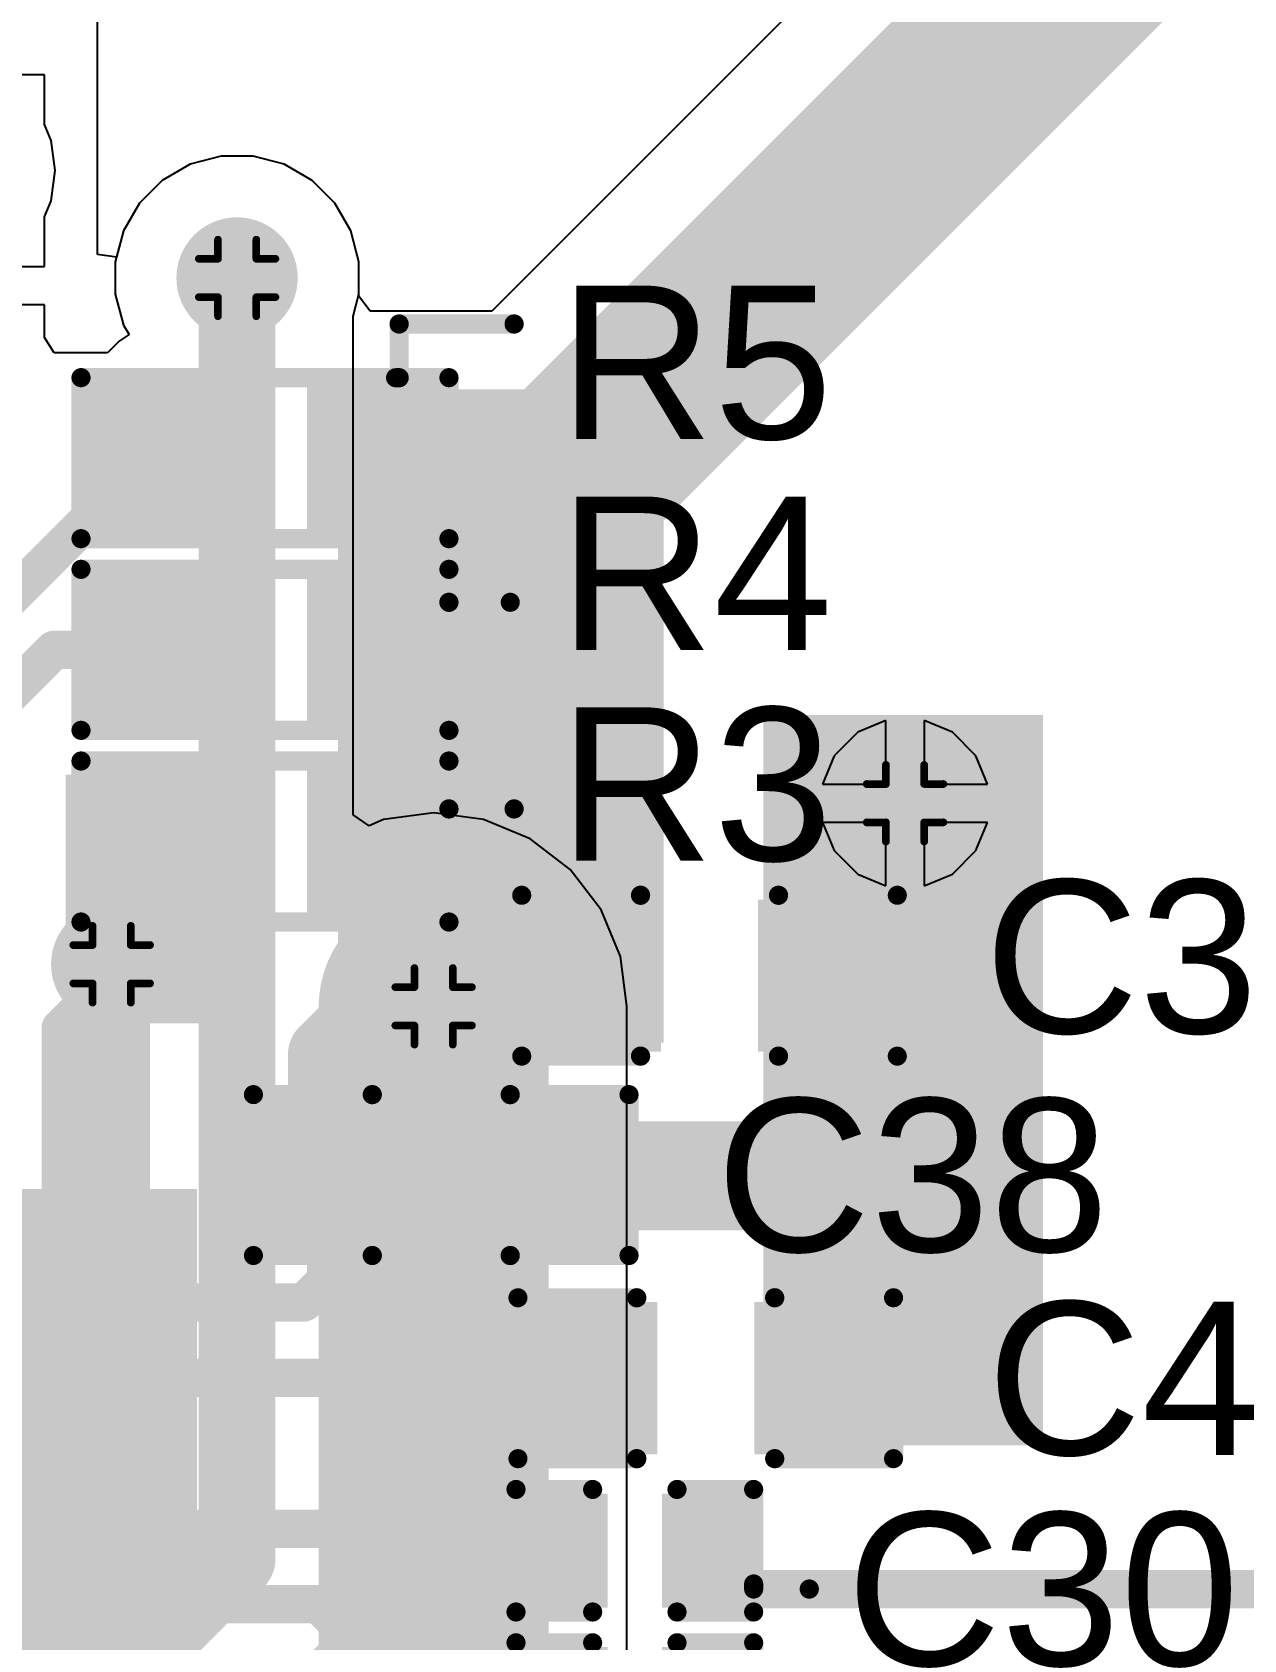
# Model space of a CAD drawing. Header units: inches. Extents: x -60 to 307, y -25 to 134.
# Drawn here: x 26.27 to 34.3, y 14.01 to 24.67 of the extents above; entities that cross this region are included whole.
import ezdxf

# ---------------------------------------------------------------- set-up
doc = ezdxf.new("R2010")
doc.units = ezdxf.units.IN
for name, color, linetype in [('BOARD OUTLINE', 216, 'Continuous'), ('Bottom Layer', 5, 'Continuous'), ('Bottom Solder', 6, 'Continuous'), ('Drill Drawing', 1, 'Continuous'), ('Top Layer', 1, 'Continuous'), ('Top Overlay', 2, 'Continuous'), ('Top Paste', 8, 'Continuous'), ('Top Solder', 216, 'Continuous'), ('Via Holes', 16, 'Continuous')]:
    doc.layers.add(name, color=color, linetype=linetype)
doc.styles.add('Arial', font='', dxfattribs={"height": 0.2})
doc.styles.get('Arial').set_extended_font_data('Arial')

# ---------------------------------------------------------------- blocks, each defined once
blk = doc.blocks.new('32TQFP_11')
at = {"layer": 'Top Layer'}
for points in [[(-1.9, 2.3), (-1.9, 3.9), (-1.6, 3.9), (-1.6, 2.3)], [(-1.4, 2.3), (-1.4, 3.9), (-1.1, 3.9), (-1.1, 2.3)], [(-0.9, 2.3), (-0.9, 3.9), (-0.6, 3.9), (-0.6, 2.3)], [(-0.4, 2.3), (-0.4, 3.9), (-0.1, 3.9), (-0.1, 2.3)], [(0.1, 2.3), (0.1, 3.9), (0.4, 3.9), (0.4, 2.3)], [(0.6, 2.3), (0.6, 3.9), (0.9, 3.9), (0.9, 2.3)], [(1.1, 2.3), (1.1, 3.9), (1.4, 3.9), (1.4, 2.3)], [(1.6, 2.3), (1.6, 3.9), (1.9, 3.9), (1.9, 2.3)], [(-3.9, 1.9), (-2.3, 1.9), (-2.3, 1.6), (-3.9, 1.6)], [(2.3, 1.9), (3.9, 1.9), (3.9, 1.6), (2.3, 1.6)], [(-3.9, 1.4), (-2.3, 1.4), (-2.3, 1.1), (-3.9, 1.1)], [(2.3, 1.4), (3.9, 1.4), (3.9, 1.1), (2.3, 1.1)], [(-3.9, 0.9), (-2.3, 0.9), (-2.3, 0.6), (-3.9, 0.6)], [(2.3, 0.9), (3.9, 0.9), (3.9, 0.6), (2.3, 0.6)], [(-3.9, 0.4), (-2.3, 0.4), (-2.3, 0.1), (-3.9, 0.1)], [(2.3, 0.4), (3.9, 0.4), (3.9, 0.1), (2.3, 0.1)], [(-3.9, -0.1), (-2.3, -0.1), (-2.3, -0.4), (-3.9, -0.4)], [(2.3, -0.1), (3.9, -0.1), (3.9, -0.4), (2.3, -0.4)], [(-3.9, -0.6), (-2.3, -0.6), (-2.3, -0.9), (-3.9, -0.9)], [(2.3, -0.6), (3.9, -0.6), (3.9, -0.9), (2.3, -0.9)], [(-3.9, -1.1), (-2.3, -1.1), (-2.3, -1.4), (-3.9, -1.4)], [(2.3, -1.1), (3.9, -1.1), (3.9, -1.4), (2.3, -1.4)], [(-3.9, -1.6), (-2.3, -1.6), (-2.3, -1.9), (-3.9, -1.9)], [(2.3, -1.6), (3.9, -1.6), (3.9, -1.9), (2.3, -1.9)], [(-1.6, -2.3), (-1.6, -3.9), (-1.9, -3.9), (-1.9, -2.3)], [(-1.1, -2.3), (-1.1, -3.9), (-1.4, -3.9), (-1.4, -2.3)], [(-0.6, -2.3), (-0.6, -3.9), (-0.9, -3.9), (-0.9, -2.3)], [(-0.1, -2.3), (-0.1, -3.9), (-0.4, -3.9), (-0.4, -2.3)], [(0.4, -2.3), (0.4, -3.9), (0.1, -3.9), (0.1, -2.3)], [(0.9, -2.3), (0.9, -3.9), (0.6, -3.9), (0.6, -2.3)], [(1.4, -2.3), (1.4, -3.9), (1.1, -3.9), (1.1, -2.3)], [(1.9, -2.3), (1.9, -3.9), (1.6, -3.9), (1.6, -2.3)]]:
    blk.add_hatch(color=1, dxfattribs=at).paths.add_polyline_path(points)
at = {"layer": 'Top Paste'}
for points in [[(-1.9, 2.3), (-1.9, 3.9), (-1.6, 3.9), (-1.6, 2.3)], [(-1.4, 2.3), (-1.4, 3.9), (-1.1, 3.9), (-1.1, 2.3)], [(-0.9, 2.3), (-0.9, 3.9), (-0.6, 3.9), (-0.6, 2.3)], [(-0.4, 2.3), (-0.4, 3.9), (-0.1, 3.9), (-0.1, 2.3)], [(0.1, 2.3), (0.1, 3.9), (0.4, 3.9), (0.4, 2.3)], [(0.6, 2.3), (0.6, 3.9), (0.9, 3.9), (0.9, 2.3)], [(1.1, 2.3), (1.1, 3.9), (1.4, 3.9), (1.4, 2.3)], [(1.6, 2.3), (1.6, 3.9), (1.9, 3.9), (1.9, 2.3)], [(-3.9, 1.9), (-2.3, 1.9), (-2.3, 1.6), (-3.9, 1.6)], [(2.3, 1.9), (3.9, 1.9), (3.9, 1.6), (2.3, 1.6)], [(-3.9, 1.4), (-2.3, 1.4), (-2.3, 1.1), (-3.9, 1.1)], [(2.3, 1.4), (3.9, 1.4), (3.9, 1.1), (2.3, 1.1)], [(-3.9, 0.9), (-2.3, 0.9), (-2.3, 0.6), (-3.9, 0.6)], [(2.3, 0.9), (3.9, 0.9), (3.9, 0.6), (2.3, 0.6)], [(-3.9, 0.4), (-2.3, 0.4), (-2.3, 0.1), (-3.9, 0.1)], [(2.3, 0.4), (3.9, 0.4), (3.9, 0.1), (2.3, 0.1)], [(-3.9, -0.1), (-2.3, -0.1), (-2.3, -0.4), (-3.9, -0.4)], [(2.3, -0.1), (3.9, -0.1), (3.9, -0.4), (2.3, -0.4)], [(-3.9, -0.6), (-2.3, -0.6), (-2.3, -0.9), (-3.9, -0.9)], [(2.3, -0.6), (3.9, -0.6), (3.9, -0.9), (2.3, -0.9)], [(-3.9, -1.1), (-2.3, -1.1), (-2.3, -1.4), (-3.9, -1.4)], [(2.3, -1.1), (3.9, -1.1), (3.9, -1.4), (2.3, -1.4)], [(-3.9, -1.6), (-2.3, -1.6), (-2.3, -1.9), (-3.9, -1.9)], [(2.3, -1.6), (3.9, -1.6), (3.9, -1.9), (2.3, -1.9)], [(-1.6, -2.3), (-1.6, -3.9), (-1.9, -3.9), (-1.9, -2.3)], [(-1.1, -2.3), (-1.1, -3.9), (-1.4, -3.9), (-1.4, -2.3)], [(-0.6, -2.3), (-0.6, -3.9), (-0.9, -3.9), (-0.9, -2.3)], [(-0.1, -2.3), (-0.1, -3.9), (-0.4, -3.9), (-0.4, -2.3)], [(0.4, -2.3), (0.4, -3.9), (0.1, -3.9), (0.1, -2.3)], [(0.9, -2.3), (0.9, -3.9), (0.6, -3.9), (0.6, -2.3)], [(1.4, -2.3), (1.4, -3.9), (1.1, -3.9), (1.1, -2.3)], [(1.9, -2.3), (1.9, -3.9), (1.6, -3.9), (1.6, -2.3)]]:
    blk.add_hatch(color=8, dxfattribs=at).paths.add_polyline_path(points)
at = {"layer": 'Top Solder'}
for points in [[(-2.002, 2.198), (-2.002, 4.002), (-1.498, 4.002), (-1.498, 2.198)], [(-1.502, 2.198), (-1.502, 4.002), (-0.998, 4.002), (-0.998, 2.198)], [(-1.002, 2.198), (-1.002, 4.002), (-0.498, 4.002), (-0.498, 2.198)], [(-0.502, 2.198), (-0.502, 4.002), (0.002, 4.002), (0.002, 2.198)], [(-0.002, 2.198), (-0.002, 4.002), (0.502, 4.002), (0.502, 2.198)], [(0.498, 2.198), (0.498, 4.002), (1.002, 4.002), (1.002, 2.198)], [(0.998, 2.198), (0.998, 4.002), (1.502, 4.002), (1.502, 2.198)], [(1.498, 2.198), (1.498, 4.002), (2.002, 4.002), (2.002, 2.198)], [(-4.002, 2.002), (-2.198, 2.002), (-2.198, 1.498), (-4.002, 1.498)], [(2.198, 2.002), (4.002, 2.002), (4.002, 1.498), (2.198, 1.498)], [(-4.002, 1.502), (-2.198, 1.502), (-2.198, 0.998), (-4.002, 0.998)], [(2.198, 1.502), (4.002, 1.502), (4.002, 0.998), (2.198, 0.998)], [(-4.002, 1.002), (-2.198, 1.002), (-2.198, 0.498), (-4.002, 0.498)], [(2.198, 1.002), (4.002, 1.002), (4.002, 0.498), (2.198, 0.498)], [(-4.002, 0.502), (-2.198, 0.502), (-2.198, -0.002), (-4.002, -0.002)], [(2.198, 0.502), (4.002, 0.502), (4.002, -0.002), (2.198, -0.002)], [(-4.002, 0.002), (-2.198, 0.002), (-2.198, -0.502), (-4.002, -0.502)], [(2.198, 0.002), (4.002, 0.002), (4.002, -0.502), (2.198, -0.502)], [(-4.002, -0.498), (-2.198, -0.498), (-2.198, -1.002), (-4.002, -1.002)], [(2.198, -0.498), (4.002, -0.498), (4.002, -1.002), (2.198, -1.002)], [(-4.002, -0.998), (-2.198, -0.998), (-2.198, -1.502), (-4.002, -1.502)], [(2.198, -0.998), (4.002, -0.998), (4.002, -1.502), (2.198, -1.502)], [(-4.002, -1.498), (-2.198, -1.498), (-2.198, -2.002), (-4.002, -2.002)], [(2.198, -1.498), (4.002, -1.498), (4.002, -2.002), (2.198, -2.002)], [(-1.498, -2.198), (-1.498, -4.002), (-2.002, -4.002), (-2.002, -2.198)], [(-0.998, -2.198), (-0.998, -4.002), (-1.502, -4.002), (-1.502, -2.198)], [(-0.498, -2.198), (-0.498, -4.002), (-1.002, -4.002), (-1.002, -2.198)], [(0.002, -2.198), (0.002, -4.002), (-0.502, -4.002), (-0.502, -2.198)], [(0.502, -2.198), (0.502, -4.002), (-0.002, -4.002), (-0.002, -2.198)], [(1.002, -2.198), (1.002, -4.002), (0.498, -4.002), (0.498, -2.198)], [(1.502, -2.198), (1.502, -4.002), (0.998, -4.002), (0.998, -2.198)], [(2.002, -2.198), (2.002, -4.002), (1.498, -4.002), (1.498, -2.198)]]:
    blk.add_hatch(color=216, dxfattribs=at).paths.add_polyline_path(points)
at = {"layer": 'Top Overlay', "const_width": 0.127}
for points in [[(-2.083, 2.692), (-2.642, 2.134)], [(2.083, 2.692), (2.642, 2.134)], [(-2.767, -2.158), (-2.208, -2.716)], [(2.767, -2.158), (2.208, -2.716)]]:
    blk.add_lwpolyline(points, dxfattribs=at)
at = {"layer": 'Top Overlay'}
for points, const_width in [([(-2.115, 2.692, 1), (-2.051, 2.692, 1)], 0.0635), ([(2.051, 2.692, 1), (2.115, 2.692, 1)], 0.0635), ([(-3.277, 2.261, 1), (-3.531, 2.261, 1)], 0.254), ([(-3.594, 2.261, 1), (-3.467, 2.261, 1)], 0.127), ([(-3.34, 2.261, 1), (-3.213, 2.261, 1)], 0.127), ([(-2.673, 2.134, 1), (-2.61, 2.134, 1)], 0.0635), ([(2.61, 2.134, 1), (2.673, 2.134, 1)], 0.0635), ([(-2.799, -2.158, 1), (-2.735, -2.158, 1)], 0.0635), ([(2.735, -2.158, 1), (2.799, -2.158, 1)], 0.0635), ([(-2.24, -2.716, 1), (-2.177, -2.716, 1)], 0.0635), ([(2.177, -2.716, 1), (2.24, -2.716, 1)], 0.0635)]:
    blk.add_lwpolyline(points, format="xyb", close=True, dxfattribs=dict(at, const_width=const_width))
blk = doc.blocks.new('RES_0603_16')
at = {"layer": 'Top Layer'}
for points in [[(-0.381, 0.4445), (-0.381, -0.4445), (-1.143, -0.4445), (-1.143, 0.4445)], [(1.143, 0.4445), (1.143, -0.4445), (0.381, -0.4445), (0.381, 0.4445)]]:
    blk.add_hatch(color=1, dxfattribs=at).paths.add_polyline_path(points)
at = {"layer": 'Top Paste'}
for points in [[(-0.381, 0.4445), (-0.381, -0.4445), (-1.143, -0.4445), (-1.143, 0.4445)], [(1.143, 0.4445), (1.143, -0.4445), (0.381, -0.4445), (0.381, 0.4445)]]:
    blk.add_hatch(color=8, dxfattribs=at).paths.add_polyline_path(points)
at = {"layer": 'Top Solder'}
for points in [[(-0.2794, 0.5461), (-0.2794, -0.5461), (-1.2446, -0.5461), (-1.2446, 0.5461)], [(1.2446, 0.5461), (1.2446, -0.5461), (0.2794, -0.5461), (0.2794, 0.5461)]]:
    blk.add_hatch(color=216, dxfattribs=at).paths.add_polyline_path(points)
at = {"layer": 'Top Overlay', "const_width": 0.127}
for points in [[(-1.2192, 0.5334), (1.2192, 0.5334)], [(-1.2192, -0.5334), (-1.2192, 0.5334)], [(1.2192, -0.5334), (1.2192, 0.5334)], [(-1.2192, -0.5334), (1.2192, -0.5334)]]:
    blk.add_lwpolyline(points, dxfattribs=at)
at = {"layer": 'Top Overlay', "const_width": 0.0635}
for points in [[(-1.25095, 0.5334, 1), (-1.18745, 0.5334, 1)], [(-1.25095, 0.5334, 1), (-1.18745, 0.5334, 1)], [(1.18745, 0.5334, 1), (1.25095, 0.5334, 1)], [(1.18745, 0.5334, 1), (1.25095, 0.5334, 1)], [(-1.25095, -0.5334, 1), (-1.18745, -0.5334, 1)], [(-1.25095, -0.5334, 1), (-1.18745, -0.5334, 1)], [(1.18745, -0.5334, 1), (1.25095, -0.5334, 1)], [(1.18745, -0.5334, 1), (1.25095, -0.5334, 1)]]:
    blk.add_lwpolyline(points, format="xyb", close=True, dxfattribs=at)
blk = doc.blocks.new('RES_0603_17')
at = {"layer": 'Top Layer'}
for points in [[(-0.381, 0.4445), (-0.381, -0.4445), (-1.143, -0.4445), (-1.143, 0.4445)], [(1.143, 0.4445), (1.143, -0.4445), (0.381, -0.4445), (0.381, 0.4445)]]:
    blk.add_hatch(color=1, dxfattribs=at).paths.add_polyline_path(points)
at = {"layer": 'Top Paste'}
for points in [[(-0.381, 0.4445), (-0.381, -0.4445), (-1.143, -0.4445), (-1.143, 0.4445)], [(1.143, 0.4445), (1.143, -0.4445), (0.381, -0.4445), (0.381, 0.4445)]]:
    blk.add_hatch(color=8, dxfattribs=at).paths.add_polyline_path(points)
at = {"layer": 'Top Solder'}
for points in [[(-0.2794, 0.5461), (-0.2794, -0.5461), (-1.2446, -0.5461), (-1.2446, 0.5461)], [(1.2446, 0.5461), (1.2446, -0.5461), (0.2794, -0.5461), (0.2794, 0.5461)]]:
    blk.add_hatch(color=216, dxfattribs=at).paths.add_polyline_path(points)
at = {"layer": 'Top Overlay', "const_width": 0.127}
for points in [[(-1.2192, 0.5334), (1.2192, 0.5334)], [(-1.2192, -0.5334), (-1.2192, 0.5334)], [(1.2192, -0.5334), (1.2192, 0.5334)], [(-1.2192, -0.5334), (1.2192, -0.5334)]]:
    blk.add_lwpolyline(points, dxfattribs=at)
at = {"layer": 'Top Overlay', "const_width": 0.0635}
for points in [[(-1.25095, 0.5334, 1), (-1.18745, 0.5334, 1)], [(-1.25095, 0.5334, 1), (-1.18745, 0.5334, 1)], [(1.18745, 0.5334, 1), (1.25095, 0.5334, 1)], [(1.18745, 0.5334, 1), (1.25095, 0.5334, 1)], [(-1.25095, -0.5334, 1), (-1.18745, -0.5334, 1)], [(-1.25095, -0.5334, 1), (-1.18745, -0.5334, 1)], [(1.18745, -0.5334, 1), (1.25095, -0.5334, 1)], [(1.18745, -0.5334, 1), (1.25095, -0.5334, 1)]]:
    blk.add_lwpolyline(points, format="xyb", close=True, dxfattribs=at)
blk = doc.blocks.new('RES_0603_18')
at = {"layer": 'Top Layer'}
for points in [[(-0.381, 0.4445), (-0.381, -0.4445), (-1.143, -0.4445), (-1.143, 0.4445)], [(1.143, 0.4445), (1.143, -0.4445), (0.381, -0.4445), (0.381, 0.4445)]]:
    blk.add_hatch(color=1, dxfattribs=at).paths.add_polyline_path(points)
at = {"layer": 'Top Paste'}
for points in [[(-0.381, 0.4445), (-0.381, -0.4445), (-1.143, -0.4445), (-1.143, 0.4445)], [(1.143, 0.4445), (1.143, -0.4445), (0.381, -0.4445), (0.381, 0.4445)]]:
    blk.add_hatch(color=8, dxfattribs=at).paths.add_polyline_path(points)
at = {"layer": 'Top Solder'}
for points in [[(-0.2794, 0.5461), (-0.2794, -0.5461), (-1.2446, -0.5461), (-1.2446, 0.5461)], [(1.2446, 0.5461), (1.2446, -0.5461), (0.2794, -0.5461), (0.2794, 0.5461)]]:
    blk.add_hatch(color=216, dxfattribs=at).paths.add_polyline_path(points)
at = {"layer": 'Top Overlay', "const_width": 0.127}
for points in [[(-1.2192, 0.5334), (1.2192, 0.5334)], [(-1.2192, -0.5334), (-1.2192, 0.5334)], [(1.2192, -0.5334), (1.2192, 0.5334)], [(-1.2192, -0.5334), (1.2192, -0.5334)]]:
    blk.add_lwpolyline(points, dxfattribs=at)
at = {"layer": 'Top Overlay', "const_width": 0.0635}
for points in [[(-1.25095, 0.5334, 1), (-1.18745, 0.5334, 1)], [(-1.25095, 0.5334, 1), (-1.18745, 0.5334, 1)], [(1.18745, 0.5334, 1), (1.25095, 0.5334, 1)], [(1.18745, 0.5334, 1), (1.25095, 0.5334, 1)], [(-1.25095, -0.5334, 1), (-1.18745, -0.5334, 1)], [(-1.25095, -0.5334, 1), (-1.18745, -0.5334, 1)], [(1.18745, -0.5334, 1), (1.25095, -0.5334, 1)], [(1.18745, -0.5334, 1), (1.25095, -0.5334, 1)]]:
    blk.add_lwpolyline(points, format="xyb", close=True, dxfattribs=at)
blk = doc.blocks.new('C___0603_37')
at = {"layer": 'Top Layer'}
for points in [[(-0.381, 0.445), (-0.381, -0.445), (-1.143, -0.445), (-1.143, 0.445)], [(1.143, 0.445), (1.143, -0.445), (0.381, -0.445), (0.381, 0.445)]]:
    blk.add_hatch(color=1, dxfattribs=at).paths.add_polyline_path(points)
at = {"layer": 'Top Paste'}
for points in [[(-0.381, 0.445), (-0.381, -0.445), (-1.143, -0.445), (-1.143, 0.445)], [(1.143, 0.445), (1.143, -0.445), (0.381, -0.445), (0.381, 0.445)]]:
    blk.add_hatch(color=8, dxfattribs=at).paths.add_polyline_path(points)
at = {"layer": 'Top Solder'}
for points in [[(-0.321, 0.504), (-0.321, -0.504), (-1.203, -0.504), (-1.203, 0.504)], [(1.203, 0.504), (1.203, -0.504), (0.321, -0.504), (0.321, 0.504)]]:
    blk.add_hatch(color=216, dxfattribs=at).paths.add_polyline_path(points)
at = {"layer": 'Top Overlay', "const_width": 0.127}
for points in [[(-1.245, 0.533), (-0.457, 0.533)], [(-1.245, -0.533), (-1.245, 0.533)], [(0.457, 0.533), (1.245, 0.533)], [(1.245, -0.533), (1.245, 0.533)], [(-1.245, -0.533), (-0.457, -0.533)], [(0.457, -0.533), (1.245, -0.533)]]:
    blk.add_lwpolyline(points, dxfattribs=at)
at = {"layer": 'Top Overlay', "const_width": 0.0635}
for points in [[(-1.276, 0.533, 1), (-1.213, 0.533, 1)], [(-1.276, 0.533, 1), (-1.213, 0.533, 1)], [(-0.489, 0.533, 1), (-0.425, 0.533, 1)], [(0.425, 0.533, 1), (0.489, 0.533, 1)], [(1.213, 0.533, 1), (1.276, 0.533, 1)], [(1.213, 0.533, 1), (1.276, 0.533, 1)], [(-1.276, -0.533, 1), (-1.213, -0.533, 1)], [(-1.276, -0.533, 1), (-1.213, -0.533, 1)], [(-0.489, -0.533, 1), (-0.425, -0.533, 1)], [(0.425, -0.533, 1), (0.489, -0.533, 1)], [(1.213, -0.533, 1), (1.276, -0.533, 1)], [(1.213, -0.533, 1), (1.276, -0.533, 1)]]:
    blk.add_lwpolyline(points, format="xyb", close=True, dxfattribs=at)
blk = doc.blocks.new('C___0603_40')
at = {"layer": 'Top Layer'}
for points in [[(-0.381, 0.445), (-0.381, -0.445), (-1.143, -0.445), (-1.143, 0.445)], [(1.143, 0.445), (1.143, -0.445), (0.381, -0.445), (0.381, 0.445)]]:
    blk.add_hatch(color=1, dxfattribs=at).paths.add_polyline_path(points)
at = {"layer": 'Top Paste'}
for points in [[(-0.381, 0.445), (-0.381, -0.445), (-1.143, -0.445), (-1.143, 0.445)], [(1.143, 0.445), (1.143, -0.445), (0.381, -0.445), (0.381, 0.445)]]:
    blk.add_hatch(color=8, dxfattribs=at).paths.add_polyline_path(points)
at = {"layer": 'Top Solder'}
for points in [[(-0.321, 0.504), (-0.321, -0.504), (-1.203, -0.504), (-1.203, 0.504)], [(1.203, 0.504), (1.203, -0.504), (0.321, -0.504), (0.321, 0.504)]]:
    blk.add_hatch(color=216, dxfattribs=at).paths.add_polyline_path(points)
at = {"layer": 'Top Overlay', "const_width": 0.127}
for points in [[(-1.245, -0.533), (-1.245, 0.533)], [(-1.245, 0.533), (-0.457, 0.533)], [(0.457, 0.533), (1.245, 0.533)], [(1.245, -0.533), (1.245, 0.533)], [(-1.245, -0.533), (-0.457, -0.533)], [(0.457, -0.533), (1.245, -0.533)]]:
    blk.add_lwpolyline(points, dxfattribs=at)
at = {"layer": 'Top Overlay', "const_width": 0.0635}
for points in [[(-1.276, 0.533, 1), (-1.213, 0.533, 1)], [(-1.276, 0.533, 1), (-1.213, 0.533, 1)], [(-0.489, 0.533, 1), (-0.425, 0.533, 1)], [(0.425, 0.533, 1), (0.489, 0.533, 1)], [(1.213, 0.533, 1), (1.276, 0.533, 1)], [(1.213, 0.533, 1), (1.276, 0.533, 1)], [(-1.276, -0.533, 1), (-1.213, -0.533, 1)], [(-1.276, -0.533, 1), (-1.213, -0.533, 1)], [(-0.489, -0.533, 1), (-0.425, -0.533, 1)], [(0.425, -0.533, 1), (0.489, -0.533, 1)], [(1.213, -0.533, 1), (1.276, -0.533, 1)], [(1.213, -0.533, 1), (1.276, -0.533, 1)]]:
    blk.add_lwpolyline(points, format="xyb", close=True, dxfattribs=at)
blk = doc.blocks.new('C___0603_42')
at = {"layer": 'Top Layer'}
for points in [[(-0.381, 0.445), (-0.381, -0.445), (-1.143, -0.445), (-1.143, 0.445)], [(1.143, 0.445), (1.143, -0.445), (0.381, -0.445), (0.381, 0.445)]]:
    blk.add_hatch(color=1, dxfattribs=at).paths.add_polyline_path(points)
at = {"layer": 'Top Paste'}
for points in [[(-0.381, 0.445), (-0.381, -0.445), (-1.143, -0.445), (-1.143, 0.445)], [(1.143, 0.445), (1.143, -0.445), (0.381, -0.445), (0.381, 0.445)]]:
    blk.add_hatch(color=8, dxfattribs=at).paths.add_polyline_path(points)
at = {"layer": 'Top Solder'}
for points in [[(-0.321, 0.504), (-0.321, -0.504), (-1.203, -0.504), (-1.203, 0.504)], [(1.203, 0.504), (1.203, -0.504), (0.321, -0.504), (0.321, 0.504)]]:
    blk.add_hatch(color=216, dxfattribs=at).paths.add_polyline_path(points)
at = {"layer": 'Top Overlay', "const_width": 0.127}
for points in [[(-1.245, 0.533), (-0.457, 0.533)], [(-1.245, -0.533), (-1.245, 0.533)], [(0.457, 0.533), (1.245, 0.533)], [(1.245, -0.533), (1.245, 0.533)], [(-1.245, -0.533), (-0.457, -0.533)], [(0.457, -0.533), (1.245, -0.533)]]:
    blk.add_lwpolyline(points, dxfattribs=at)
at = {"layer": 'Top Overlay', "const_width": 0.0635}
for points in [[(-1.276, 0.533, 1), (-1.213, 0.533, 1)], [(-1.276, 0.533, 1), (-1.213, 0.533, 1)], [(-0.489, 0.533, 1), (-0.425, 0.533, 1)], [(0.425, 0.533, 1), (0.489, 0.533, 1)], [(1.213, 0.533, 1), (1.276, 0.533, 1)], [(1.213, 0.533, 1), (1.276, 0.533, 1)], [(-1.276, -0.533, 1), (-1.213, -0.533, 1)], [(-1.276, -0.533, 1), (-1.213, -0.533, 1)], [(-0.489, -0.533, 1), (-0.425, -0.533, 1)], [(0.425, -0.533, 1), (0.489, -0.533, 1)], [(1.213, -0.533, 1), (1.276, -0.533, 1)], [(1.213, -0.533, 1), (1.276, -0.533, 1)]]:
    blk.add_lwpolyline(points, format="xyb", close=True, dxfattribs=at)
blk = doc.blocks.new('C___0402_48')
at = {"layer": 'Top Layer'}
for points in [[(-0.699, -0.318), (-0.699, 0.318), (-0.241, 0.318), (-0.241, -0.318)], [(0.241, -0.318), (0.241, 0.318), (0.699, 0.318), (0.699, -0.318)]]:
    blk.add_hatch(color=1, dxfattribs=at).paths.add_polyline_path(points)
at = {"layer": 'Top Paste'}
for points in [[(-0.699, -0.318), (-0.699, 0.318), (-0.241, 0.318), (-0.241, -0.318)], [(0.241, -0.318), (0.241, 0.318), (0.699, 0.318), (0.699, -0.318)]]:
    blk.add_hatch(color=8, dxfattribs=at).paths.add_polyline_path(points)
at = {"layer": 'Top Solder'}
for points in [[(-0.758, -0.377), (-0.758, 0.377), (-0.181, 0.377), (-0.181, -0.377)], [(0.181, -0.377), (0.181, 0.377), (0.758, 0.377), (0.758, -0.377)]]:
    blk.add_hatch(color=216, dxfattribs=at).paths.add_polyline_path(points)
at = {"layer": 'Top Overlay', "const_width": 0.127}
for points in [[(-0.787, 0.406), (-0.787, -0.406)], [(-0.279, 0.406), (-0.787, 0.406)], [(0.787, 0.406), (0.279, 0.406)], [(0.787, 0.406), (0.787, -0.406)], [(-0.279, -0.406), (-0.787, -0.406)], [(0.787, -0.406), (0.279, -0.406)]]:
    blk.add_lwpolyline(points, dxfattribs=at)
at = {"layer": 'Top Overlay', "const_width": 0.0635}
for points in [[(-0.819, 0.406, 1), (-0.756, 0.406, 1)], [(-0.819, 0.406, 1), (-0.756, 0.406, 1)], [(-0.311, 0.406, 1), (-0.248, 0.406, 1)], [(0.248, 0.406, 1), (0.311, 0.406, 1)], [(0.756, 0.406, 1), (0.819, 0.406, 1)], [(0.756, 0.406, 1), (0.819, 0.406, 1)], [(-0.819, -0.406, 1), (-0.756, -0.406, 1)], [(-0.819, -0.406, 1), (-0.756, -0.406, 1)], [(-0.311, -0.406, 1), (-0.248, -0.406, 1)], [(0.248, -0.406, 1), (0.311, -0.406, 1)], [(0.756, -0.406, 1), (0.819, -0.406, 1)], [(0.756, -0.406, 1), (0.819, -0.406, 1)]]:
    blk.add_lwpolyline(points, format="xyb", close=True, dxfattribs=at)
blk = doc.blocks.new('C___0402_49')
at = {"layer": 'Top Layer'}
for points in [[(-0.699, -0.318), (-0.699, 0.318), (-0.241, 0.318), (-0.241, -0.318)], [(0.241, -0.318), (0.241, 0.318), (0.699, 0.318), (0.699, -0.318)]]:
    blk.add_hatch(color=1, dxfattribs=at).paths.add_polyline_path(points)
at = {"layer": 'Top Paste'}
for points in [[(-0.699, -0.318), (-0.699, 0.318), (-0.241, 0.318), (-0.241, -0.318)], [(0.241, -0.318), (0.241, 0.318), (0.699, 0.318), (0.699, -0.318)]]:
    blk.add_hatch(color=8, dxfattribs=at).paths.add_polyline_path(points)
at = {"layer": 'Top Solder'}
for points in [[(-0.758, -0.377), (-0.758, 0.377), (-0.181, 0.377), (-0.181, -0.377)], [(0.181, -0.377), (0.181, 0.377), (0.758, 0.377), (0.758, -0.377)]]:
    blk.add_hatch(color=216, dxfattribs=at).paths.add_polyline_path(points)
at = {"layer": 'Top Overlay', "const_width": 0.127}
for points in [[(-0.787, 0.406), (-0.787, -0.406)], [(-0.279, 0.406), (-0.787, 0.406)], [(0.787, 0.406), (0.279, 0.406)], [(0.787, 0.406), (0.787, -0.406)], [(-0.279, -0.406), (-0.787, -0.406)], [(0.787, -0.406), (0.279, -0.406)]]:
    blk.add_lwpolyline(points, dxfattribs=at)
at = {"layer": 'Top Overlay', "const_width": 0.0635}
for points in [[(-0.819, 0.406, 1), (-0.756, 0.406, 1)], [(-0.819, 0.406, 1), (-0.756, 0.406, 1)], [(-0.311, 0.406, 1), (-0.248, 0.406, 1)], [(0.248, 0.406, 1), (0.311, 0.406, 1)], [(0.756, 0.406, 1), (0.819, 0.406, 1)], [(0.756, 0.406, 1), (0.819, 0.406, 1)], [(-0.819, -0.406, 1), (-0.756, -0.406, 1)], [(-0.819, -0.406, 1), (-0.756, -0.406, 1)], [(-0.311, -0.406, 1), (-0.248, -0.406, 1)], [(0.248, -0.406, 1), (0.311, -0.406, 1)], [(0.756, -0.406, 1), (0.819, -0.406, 1)], [(0.756, -0.406, 1), (0.819, -0.406, 1)]]:
    blk.add_lwpolyline(points, format="xyb", close=True, dxfattribs=at)

msp = doc.modelspace()

# ---------------------------------------------------------------- hatches: boundary and pattern name
at = {"layer": 'Bottom Layer'}
h = msp.add_hatch(color=5, dxfattribs=at)
edge = h.paths.add_edge_path()
edge.add_arc((27.628, 23.038), 0.3, 0, 360)
h = msp.add_hatch(color=5, dxfattribs=at)
edge = h.paths.add_edge_path()
edge.add_arc((32.055, 19.558), 0.3, 0, 360)
h = msp.add_hatch(color=5, dxfattribs=at)
edge = h.paths.add_edge_path()
edge.add_arc((26.797, 18.491), 0.3, 0, 360)
h = msp.add_hatch(color=5, dxfattribs=at)
edge = h.paths.add_edge_path()
edge.add_arc((28.931, 18.212), 0.3, 0, 360)
at = {"layer": 'Bottom Solder'}
h = msp.add_hatch(color=6, dxfattribs=at)
edge = h.paths.add_edge_path()
edge.add_arc((27.628, 23.038), 0.402, 0, 360)
h = msp.add_hatch(color=6, dxfattribs=at)
edge = h.paths.add_edge_path()
edge.add_arc((32.055, 19.558), 0.402, 0, 360)
h = msp.add_hatch(color=6, dxfattribs=at)
edge = h.paths.add_edge_path()
edge.add_arc((26.797, 18.491), 0.402, 0, 360)
h = msp.add_hatch(color=6, dxfattribs=at)
edge = h.paths.add_edge_path()
edge.add_arc((28.931, 18.212), 0.402, 0, 360)
at = {"layer": 'Top Layer'}
h = msp.add_hatch(color=1, dxfattribs=at)
edge = h.paths.add_edge_path()
edge.add_arc((27.628, 23.038), 0.3, 0, 360)
for points in [[(28.296, 17.971), (30.455, 17.971), (30.455, 22.301), (28.296, 22.301)], [(31.115, 15.303), (32.969, 15.303), (32.969, 20.142), (31.115, 20.142)], [(26.492, 18.1), (27.432, 18.1), (27.432, 19.748), (26.492, 19.748)], [(29.362, 16.727), (31.902, 16.727), (31.902, 17.45), (29.362, 17.45)]]:
    msp.add_hatch(color=1, dxfattribs=at).paths.add_polyline_path(points)
h = msp.add_hatch(color=1, dxfattribs=at)
edge = h.paths.add_edge_path()
edge.add_arc((32.055, 19.558), 0.3, 0, 360)
h = msp.add_hatch(color=1, dxfattribs=at)
edge = h.paths.add_edge_path()
edge.add_arc((26.797, 18.491), 0.3, 0, 360)
h = msp.add_hatch(color=1, dxfattribs=at)
edge = h.paths.add_edge_path()
edge.add_arc((28.931, 18.212), 0.3, 0, 360)
at = {"layer": 'Top Solder'}
h = msp.add_hatch(color=216, dxfattribs=at)
edge = h.paths.add_edge_path()
edge.add_arc((27.628, 23.038), 0.402, 0, 360)
h = msp.add_hatch(color=216, dxfattribs=at)
edge = h.paths.add_edge_path()
edge.add_arc((32.055, 19.558), 0.402, 0, 360)
h = msp.add_hatch(color=216, dxfattribs=at)
edge = h.paths.add_edge_path()
edge.add_arc((26.797, 18.491), 0.402, 0, 360)
h = msp.add_hatch(color=216, dxfattribs=at)
edge = h.paths.add_edge_path()
edge.add_arc((28.931, 18.212), 0.402, 0, 360)
at = {"layer": 'Via Holes'}
h = msp.add_hatch(color=7, dxfattribs=at)
edge = h.paths.add_edge_path()
edge.add_arc((27.628, 23.038), 0.15, 0, 360)
h = msp.add_hatch(color=7, dxfattribs=at)
edge = h.paths.add_edge_path()
edge.add_arc((32.055, 19.558), 0.15, 0, 360)
h = msp.add_hatch(color=7, dxfattribs=at)
edge = h.paths.add_edge_path()
edge.add_arc((26.797, 18.491), 0.15, 0, 360)
h = msp.add_hatch(color=7, dxfattribs=at)
edge = h.paths.add_edge_path()
edge.add_arc((28.931, 18.212), 0.15, 0, 360)

# ---------------------------------------------------------------- linework, layer by layer
at = {"layer": 'BOARD OUTLINE', "const_width": 0.254}
msp.add_lwpolyline([(33.89, 54.238, -6.230382), (11.984, 54.26)], format="xyb", dxfattribs=at)
at = {"layer": 'Bottom Layer'}
for p, q in [((26.702, 23.193), (26.702, 29.845)), ((27.317, 23.791), (27.132, 23.684)), ((27.522, 23.846), (27.317, 23.791)), ((27.735, 23.846), (27.522, 23.846)), ((27.94, 23.791), (27.735, 23.846)), ((28.125, 23.684), (27.94, 23.791)), ((27.132, 23.684), (26.982, 23.534)), ((28.275, 23.534), (28.125, 23.684)), ((26.982, 23.534), (26.875, 23.35)), ((28.381, 23.35), (28.275, 23.534)), ((26.875, 23.35), (26.829, 23.176)), ((28.436, 23.144), (28.381, 23.35)), ((26.829, 23.176), (26.702, 23.193)), ((28.436, 22.931), (28.436, 23.144)), ((28.397, 22.784), (28.436, 22.931)), ((28.397, 19.48), (28.397, 22.784)), ((31.741, 20.028), (31.585, 19.872)), ((31.928, 20.105), (31.741, 20.028)), ((31.928, 19.685), (31.928, 20.105)), ((32.369, 20.028), (32.182, 20.105)), ((32.182, 20.105), (32.182, 19.685)), ((32.524, 19.872), (32.369, 20.028)), ((31.585, 19.872), (31.508, 19.685)), ((32.602, 19.685), (32.524, 19.872)), ((31.508, 19.685), (31.928, 19.685)), ((32.182, 19.685), (32.602, 19.685)), ((28.503, 19.409), (28.397, 19.48)), ((28.599, 19.449), (28.503, 19.409)), ((28.931, 19.493), (28.599, 19.449)), ((29.262, 19.449), (28.931, 19.493)), ((29.571, 19.321), (29.262, 19.449)), ((31.928, 19.431), (31.508, 19.431)), ((31.508, 19.431), (31.585, 19.244)), ((31.928, 19.011), (31.928, 19.431)), ((32.602, 19.431), (32.182, 19.431)), ((32.182, 19.431), (32.182, 19.011)), ((32.524, 19.244), (32.602, 19.431)), ((29.836, 19.118), (29.571, 19.321)), ((31.585, 19.244), (31.741, 19.088)), ((32.369, 19.088), (32.524, 19.244)), ((30.04, 18.852), (29.836, 19.118)), ((31.741, 19.088), (31.928, 19.011)), ((32.182, 19.011), (32.369, 19.088)), ((30.168, 18.543), (30.04, 18.852)), ((30.212, 18.212), (30.168, 18.543)), ((30.212, 13.665), (30.212, 18.212))]:
    msp.add_line(p, q, dxfattribs=at)
for points, const_width in [([(27.628, 14.547), (27.628, 23.038)], 0.508), ([(28.931, 13.665), (28.931, 18.212)], 1.524), ([(26.797, 15.189), (26.797, 18.491)], 0.508), ([(26.238, 14.63), (26.797, 15.189)], 0.508), ([(20.676, 14.63), (26.238, 14.63)], 0.508), ([(26.772, 13.691), (27.628, 14.547)], 0.508), ([(27.381, 12.116), (28.931, 13.665)], 1.524)]:
    msp.add_lwpolyline(points, dxfattribs=dict(at, const_width=const_width))
for points, const_width in [([(27.501, 23.038, 1), (27.755, 23.038, 1)], 0.254), ([(28.55, 18.212, 1), (29.312, 18.212, 1)], 0.762), ([(26.67, 18.491, 1), (26.924, 18.491, 1)], 0.254), ([(26.67, 15.189, 1), (26.924, 15.189, 1)], 0.254), ([(26.67, 15.189, 1), (26.924, 15.189, 1)], 0.254), ([(26.111, 14.63, 1), (26.365, 14.63, 1)], 0.254), ([(26.111, 14.63, 1), (26.365, 14.63, 1)], 0.254), ([(27.501, 14.547, 1), (27.755, 14.547, 1)], 0.254), ([(27.501, 14.547, 1), (27.755, 14.547, 1)], 0.254), ([(28.55, 13.665, 1), (29.312, 13.665, 1)], 0.762), ([(28.55, 13.665, 1), (29.312, 13.665, 1)], 0.762)]:
    msp.add_lwpolyline(points, format="xyb", close=True, dxfattribs=dict(at, const_width=const_width))
at = {"layer": 'Drill Drawing', "const_width": 0.0508}
for points in [[(27.501, 23.165), (27.501, 23.292)], [(27.501, 23.292), (27.755, 23.292)], [(27.755, 23.165), (27.755, 23.292)], [(27.374, 22.911), (27.374, 23.165)], [(27.374, 23.165), (27.501, 23.165)], [(27.755, 23.165), (27.882, 23.165)], [(27.882, 22.911), (27.882, 23.165)], [(27.374, 22.911), (27.501, 22.911)], [(27.501, 22.784), (27.501, 22.911)], [(27.755, 22.911), (27.882, 22.911)], [(27.755, 22.784), (27.755, 22.911)], [(27.501, 22.784), (27.755, 22.784)], [(31.928, 19.685), (31.928, 19.812)], [(31.928, 19.812), (32.182, 19.812)], [(32.182, 19.685), (32.182, 19.812)], [(31.801, 19.431), (31.801, 19.685)], [(31.801, 19.685), (31.928, 19.685)], [(32.182, 19.685), (32.309, 19.685)], [(32.309, 19.431), (32.309, 19.685)], [(31.801, 19.431), (31.928, 19.431)], [(31.928, 19.304), (31.928, 19.431)], [(32.182, 19.431), (32.309, 19.431)], [(32.182, 19.304), (32.182, 19.431)], [(31.928, 19.304), (32.182, 19.304)], [(26.67, 18.618), (26.67, 18.745)], [(26.67, 18.745), (26.924, 18.745)], [(26.924, 18.618), (26.924, 18.745)], [(26.543, 18.364), (26.543, 18.618)], [(26.543, 18.618), (26.67, 18.618)], [(26.924, 18.618), (27.051, 18.618)], [(27.051, 18.364), (27.051, 18.618)], [(28.804, 18.339), (28.804, 18.466)], [(28.804, 18.466), (29.058, 18.466)], [(29.058, 18.339), (29.058, 18.466)], [(26.543, 18.364), (26.67, 18.364)], [(26.67, 18.237), (26.67, 18.364)], [(26.924, 18.364), (27.051, 18.364)], [(26.924, 18.237), (26.924, 18.364)], [(28.677, 18.085), (28.677, 18.339)], [(28.677, 18.339), (28.804, 18.339)], [(29.058, 18.339), (29.185, 18.339)], [(29.185, 18.085), (29.185, 18.339)], [(26.67, 18.237), (26.924, 18.237)], [(28.677, 18.085), (28.804, 18.085)], [(28.804, 17.958), (28.804, 18.085)], [(29.058, 18.085), (29.185, 18.085)], [(29.058, 17.958), (29.058, 18.085)], [(28.804, 17.958), (29.058, 17.958)]]:
    msp.add_lwpolyline(points, dxfattribs=at)
at = {"layer": 'Drill Drawing', "const_width": 0.0254}
for points in [[(27.489, 23.292, 1), (27.514, 23.292, 1)], [(27.489, 23.292, 1), (27.514, 23.292, 1)], [(27.743, 23.292, 1), (27.768, 23.292, 1)], [(27.743, 23.292, 1), (27.768, 23.292, 1)], [(27.362, 23.165, 1), (27.387, 23.165, 1)], [(27.362, 23.165, 1), (27.387, 23.165, 1)], [(27.489, 23.165, 1), (27.514, 23.165, 1)], [(27.489, 23.165, 1), (27.514, 23.165, 1)], [(27.743, 23.165, 1), (27.768, 23.165, 1)], [(27.743, 23.165, 1), (27.768, 23.165, 1)], [(27.87, 23.165, 1), (27.895, 23.165, 1)], [(27.87, 23.165, 1), (27.895, 23.165, 1)], [(27.362, 22.911, 1), (27.387, 22.911, 1)], [(27.362, 22.911, 1), (27.387, 22.911, 1)], [(27.489, 22.911, 1), (27.514, 22.911, 1)], [(27.489, 22.911, 1), (27.514, 22.911, 1)], [(27.743, 22.911, 1), (27.768, 22.911, 1)], [(27.743, 22.911, 1), (27.768, 22.911, 1)], [(27.87, 22.911, 1), (27.895, 22.911, 1)], [(27.87, 22.911, 1), (27.895, 22.911, 1)], [(27.489, 22.784, 1), (27.514, 22.784, 1)], [(27.489, 22.784, 1), (27.514, 22.784, 1)], [(27.743, 22.784, 1), (27.768, 22.784, 1)], [(27.743, 22.784, 1), (27.768, 22.784, 1)], [(31.915, 19.812, 1), (31.941, 19.812, 1)], [(31.915, 19.812, 1), (31.941, 19.812, 1)], [(32.169, 19.812, 1), (32.194, 19.812, 1)], [(32.169, 19.812, 1), (32.194, 19.812, 1)], [(31.788, 19.685, 1), (31.814, 19.685, 1)], [(31.788, 19.685, 1), (31.814, 19.685, 1)], [(31.915, 19.685, 1), (31.941, 19.685, 1)], [(31.915, 19.685, 1), (31.941, 19.685, 1)], [(32.169, 19.685, 1), (32.194, 19.685, 1)], [(32.169, 19.685, 1), (32.194, 19.685, 1)], [(32.296, 19.685, 1), (32.322, 19.685, 1)], [(32.296, 19.685, 1), (32.322, 19.685, 1)], [(31.788, 19.431, 1), (31.814, 19.431, 1)], [(31.788, 19.431, 1), (31.814, 19.431, 1)], [(31.915, 19.431, 1), (31.941, 19.431, 1)], [(31.915, 19.431, 1), (31.941, 19.431, 1)], [(32.169, 19.431, 1), (32.194, 19.431, 1)], [(32.169, 19.431, 1), (32.194, 19.431, 1)], [(32.296, 19.431, 1), (32.322, 19.431, 1)], [(32.296, 19.431, 1), (32.322, 19.431, 1)], [(31.915, 19.304, 1), (31.941, 19.304, 1)], [(31.915, 19.304, 1), (31.941, 19.304, 1)], [(32.169, 19.304, 1), (32.194, 19.304, 1)], [(32.169, 19.304, 1), (32.194, 19.304, 1)], [(26.657, 18.745, 1), (26.683, 18.745, 1)], [(26.657, 18.745, 1), (26.683, 18.745, 1)], [(26.911, 18.745, 1), (26.937, 18.745, 1)], [(26.911, 18.745, 1), (26.937, 18.745, 1)], [(26.53, 18.618, 1), (26.556, 18.618, 1)], [(26.53, 18.618, 1), (26.556, 18.618, 1)], [(26.657, 18.618, 1), (26.683, 18.618, 1)], [(26.657, 18.618, 1), (26.683, 18.618, 1)], [(26.911, 18.618, 1), (26.937, 18.618, 1)], [(26.911, 18.618, 1), (26.937, 18.618, 1)], [(27.038, 18.618, 1), (27.064, 18.618, 1)], [(27.038, 18.618, 1), (27.064, 18.618, 1)], [(28.791, 18.466, 1), (28.816, 18.466, 1)], [(28.791, 18.466, 1), (28.816, 18.466, 1)], [(29.045, 18.466, 1), (29.07, 18.466, 1)], [(29.045, 18.466, 1), (29.07, 18.466, 1)], [(26.53, 18.364, 1), (26.556, 18.364, 1)], [(26.53, 18.364, 1), (26.556, 18.364, 1)], [(26.657, 18.364, 1), (26.683, 18.364, 1)], [(26.657, 18.364, 1), (26.683, 18.364, 1)], [(26.911, 18.364, 1), (26.937, 18.364, 1)], [(26.911, 18.364, 1), (26.937, 18.364, 1)], [(27.038, 18.364, 1), (27.064, 18.364, 1)], [(27.038, 18.364, 1), (27.064, 18.364, 1)], [(28.664, 18.339, 1), (28.689, 18.339, 1)], [(28.664, 18.339, 1), (28.689, 18.339, 1)], [(28.791, 18.339, 1), (28.816, 18.339, 1)], [(28.791, 18.339, 1), (28.816, 18.339, 1)], [(29.045, 18.339, 1), (29.07, 18.339, 1)], [(29.045, 18.339, 1), (29.07, 18.339, 1)], [(29.172, 18.339, 1), (29.197, 18.339, 1)], [(29.172, 18.339, 1), (29.197, 18.339, 1)], [(26.657, 18.237, 1), (26.683, 18.237, 1)], [(26.657, 18.237, 1), (26.683, 18.237, 1)], [(26.911, 18.237, 1), (26.937, 18.237, 1)], [(26.911, 18.237, 1), (26.937, 18.237, 1)], [(28.664, 18.085, 1), (28.689, 18.085, 1)], [(28.664, 18.085, 1), (28.689, 18.085, 1)], [(28.791, 18.085, 1), (28.816, 18.085, 1)], [(28.791, 18.085, 1), (28.816, 18.085, 1)], [(29.045, 18.085, 1), (29.07, 18.085, 1)], [(29.045, 18.085, 1), (29.07, 18.085, 1)], [(29.172, 18.085, 1), (29.197, 18.085, 1)], [(29.172, 18.085, 1), (29.197, 18.085, 1)], [(28.791, 17.958, 1), (28.816, 17.958, 1)], [(28.791, 17.958, 1), (28.816, 17.958, 1)], [(29.045, 17.958, 1), (29.07, 17.958, 1)], [(29.045, 17.958, 1), (29.07, 17.958, 1)]]:
    msp.add_lwpolyline(points, format="xyb", close=True, dxfattribs=at)
at = {"layer": 'Top Layer'}
for p, q in [((34.796, 28.298), (29.317, 22.819)), ((26.352, 24.384), (26.097, 24.384)), ((26.352, 24.054), (26.352, 24.384)), ((26.396, 23.948), (26.352, 24.054)), ((26.423, 23.749), (26.396, 23.948)), ((27.317, 23.791), (27.132, 23.684)), ((27.522, 23.846), (27.317, 23.791)), ((27.735, 23.846), (27.522, 23.846)), ((27.94, 23.791), (27.735, 23.846)), ((28.125, 23.684), (27.94, 23.791)), ((26.396, 23.55), (26.423, 23.749)), ((27.132, 23.684), (26.982, 23.534)), ((28.275, 23.534), (28.125, 23.684)), ((26.352, 23.444), (26.396, 23.55)), ((26.352, 23.114), (26.352, 23.444)), ((26.982, 23.534), (26.875, 23.35)), ((28.381, 23.35), (28.275, 23.534)), ((26.875, 23.35), (26.82, 23.144)), ((28.436, 23.144), (28.381, 23.35)), ((26.82, 23.144), (26.82, 22.931)), ((28.436, 22.931), (28.436, 23.144)), ((26.078, 23.114), (26.352, 23.114)), ((26.82, 22.931), (26.875, 22.726)), ((28.433, 22.92), (28.436, 22.931)), ((28.511, 22.819), (28.433, 22.92)), ((26.352, 22.86), (25.842, 22.86)), ((26.352, 22.643), (26.352, 22.86)), ((29.317, 22.819), (28.511, 22.819)), ((26.875, 22.726), (26.912, 22.663)), ((26.416, 22.543), (26.352, 22.643)), ((26.847, 22.619), (26.77, 22.543)), ((26.912, 22.663), (26.847, 22.619)), ((26.77, 22.543), (26.416, 22.543))]:
    msp.add_line(p, q, dxfattribs=at)
for points, const_width in [([(29.82, 21.692), (35.611, 27.483)], 1.27), ([(27.628, 22.421), (27.628, 23.038)], 0.254), ([(27.369, 22.162), (27.628, 22.421)], 0.254), ([(27.051, 21.907), (27.305, 22.162)], 0.254), ([(27.305, 22.162), (27.369, 22.162)], 0.254), ([(29.82, 19.952), (29.82, 21.692)], 1.27), ([(24.61, 19.403), (27.051, 21.844)], 0.254), ([(27.051, 21.844), (27.051, 21.907)], 0.254), ([(25.11, 19.268), (26.416, 20.574)], 0.254), ([(26.416, 20.574), (27.051, 20.574)], 0.254), ([(29.375, 19.05), (29.375, 19.507)], 0.508), ([(28.219, 17.894), (29.375, 19.05)], 0.508), ([(26.797, 18.491), (26.797, 18.585)], 0.254), ([(26.797, 18.405), (26.797, 18.491)], 0.254), ([(26.46, 18.068), (26.797, 18.405)], 0.254), ([(26.46, 16.75), (26.46, 18.068)], 0.254), ([(28.219, 17.094), (28.219, 17.894)], 0.508), ([(28.219, 16.399), (28.219, 17.094)], 0.254), ([(26.46, 16.75), (26.749, 16.75)], 0.254), ([(28.071, 16.25), (28.219, 16.399)], 0.254), ([(26.46, 16.25), (28.071, 16.25)], 0.254), ([(26.46, 15.75), (29.97, 15.75)], 0.254), ([(29.97, 15.75), (29.972, 15.748)], 0.254), ([(25.156, 15.25), (26.46, 15.25)], 0.254), ([(26.46, 14.75), (29.649, 14.75)], 0.254), ([(29.649, 14.75), (29.794, 14.605)], 0.254), ([(30.734, 14.516), (30.734, 14.605)], 0.254), ([(30.734, 14.516), (30.899, 14.351)], 0.254), ([(30.899, 14.351), (34.864, 14.351)], 0.254), ([(26.46, 14.25), (28.168, 14.25)], 0.254), ([(28.168, 14.25), (28.829, 13.589)], 0.254)]:
    msp.add_lwpolyline(points, dxfattribs=dict(at, const_width=const_width))
for points, const_width in [([(27.565, 23.038, 1), (27.692, 23.038, 1)], 0.127), ([(27.565, 22.421, 1), (27.692, 22.421, 1)], 0.127), ([(27.565, 22.421, 1), (27.692, 22.421, 1)], 0.127), ([(27.241, 22.162, 1), (27.369, 22.162, 1)], 0.127), ([(27.241, 22.162, 1), (27.369, 22.162, 1)], 0.127), ([(27.305, 22.162, 1), (27.432, 22.162, 1)], 0.127), ([(27.305, 22.162, 1), (27.432, 22.162, 1)], 0.127), ([(29.502, 21.692, 1), (30.137, 21.692, 1)], 0.635), ([(29.502, 21.692, 1), (30.137, 21.692, 1)], 0.635), ([(26.988, 21.907, 1), (27.114, 21.907, 1)], 0.127), ([(26.988, 21.907, 1), (27.114, 21.907, 1)], 0.127), ([(26.988, 21.844, 1), (27.114, 21.844, 1)], 0.127), ([(26.988, 21.844, 1), (27.114, 21.844, 1)], 0.127), ([(26.352, 20.574, 1), (26.48, 20.574, 1)], 0.127), ([(26.352, 20.574, 1), (26.48, 20.574, 1)], 0.127), ([(26.988, 20.574, 1), (27.114, 20.574, 1)], 0.127), ([(29.502, 19.952, 1), (30.137, 19.952, 1)], 0.635), ([(29.248, 19.507, 1), (29.502, 19.507, 1)], 0.254), ([(29.248, 19.05, 1), (29.502, 19.05, 1)], 0.254), ([(29.248, 19.05, 1), (29.502, 19.05, 1)], 0.254), ([(26.733, 18.585, 1), (26.86, 18.585, 1)], 0.127), ([(26.733, 18.491, 1), (26.86, 18.491, 1)], 0.127), ([(26.733, 18.491, 1), (26.86, 18.491, 1)], 0.127), ([(26.733, 18.405, 1), (26.86, 18.405, 1)], 0.127), ([(26.733, 18.405, 1), (26.86, 18.405, 1)], 0.127), ([(26.396, 18.068, 1), (26.523, 18.068, 1)], 0.127), ([(26.396, 18.068, 1), (26.523, 18.068, 1)], 0.127), ([(28.092, 17.894, 1), (28.346, 17.894, 1)], 0.254), ([(28.092, 17.894, 1), (28.346, 17.894, 1)], 0.254), ([(28.092, 17.094, 1), (28.346, 17.094, 1)], 0.254), ([(28.156, 17.094, 1), (28.283, 17.094, 1)], 0.127), ([(26.396, 16.75, 1), (26.523, 16.75, 1)], 0.127), ([(26.396, 16.75, 1), (26.523, 16.75, 1)], 0.127), ([(26.685, 16.75, 1), (26.812, 16.75, 1)], 0.127), ([(28.156, 16.399, 1), (28.283, 16.399, 1)], 0.127), ([(28.156, 16.399, 1), (28.283, 16.399, 1)], 0.127), ([(26.396, 16.25, 1), (26.523, 16.25, 1)], 0.127), ([(28.007, 16.25, 1), (28.134, 16.25, 1)], 0.127), ([(28.007, 16.25, 1), (28.134, 16.25, 1)], 0.127), ([(26.396, 15.75, 1), (26.523, 15.75, 1)], 0.127), ([(29.907, 15.75, 1), (30.034, 15.75, 1)], 0.127), ([(29.907, 15.75, 1), (30.034, 15.75, 1)], 0.127), ([(29.909, 15.748, 1), (30.035, 15.748, 1)], 0.127), ([(26.396, 15.25, 1), (26.523, 15.25, 1)], 0.127), ([(26.396, 14.75, 1), (26.523, 14.75, 1)], 0.127), ([(29.586, 14.75, 1), (29.713, 14.75, 1)], 0.127), ([(29.586, 14.75, 1), (29.713, 14.75, 1)], 0.127), ([(29.731, 14.605, 1), (29.858, 14.605, 1)], 0.127), ([(30.671, 14.605, 1), (30.797, 14.605, 1)], 0.127), ([(30.671, 14.516, 1), (30.797, 14.516, 1)], 0.127), ([(30.671, 14.516, 1), (30.797, 14.516, 1)], 0.127), ([(30.836, 14.351, 1), (30.963, 14.351, 1)], 0.127), ([(30.836, 14.351, 1), (30.963, 14.351, 1)], 0.127), ([(26.396, 14.25, 1), (26.523, 14.25, 1)], 0.127), ([(28.105, 14.25, 1), (28.232, 14.25, 1)], 0.127), ([(28.105, 14.25, 1), (28.232, 14.25, 1)], 0.127)]:
    msp.add_lwpolyline(points, format="xyb", close=True, dxfattribs=dict(at, const_width=const_width))
at = {"layer": 'Top Overlay', "const_width": 0.127}
for points in [[(28.702, 22.733), (29.464, 22.733)], [(28.702, 22.377), (28.702, 22.733)], [(28.679, 22.377), (28.702, 22.377)], [(29.032, 20.889), (29.439, 20.889)], [(29.032, 19.52), (29.464, 19.52)], [(31.052, 14.351), (31.052, 14.385)], [(31.052, 14.351), (31.42, 14.351)]]:
    msp.add_lwpolyline(points, dxfattribs=at)
at = {"layer": 'Top Overlay', "const_width": 0.0635}
for points in [[(28.67, 22.733, 1), (28.734, 22.733, 1)], [(28.67, 22.733, 1), (28.734, 22.733, 1)], [(29.432, 22.733, 1), (29.496, 22.733, 1)], [(28.647, 22.377, 1), (28.71, 22.377, 1)], [(28.67, 22.377, 1), (28.734, 22.377, 1)], [(28.67, 22.377, 1), (28.734, 22.377, 1)], [(29, 20.889, 1), (29.064, 20.889, 1)], [(29.407, 20.889, 1), (29.47, 20.889, 1)], [(29, 19.52, 1), (29.064, 19.52, 1)], [(29.432, 19.52, 1), (29.496, 19.52, 1)], [(31.02, 14.385, 1), (31.083, 14.385, 1)], [(31.02, 14.351, 1), (31.083, 14.351, 1)], [(31.02, 14.351, 1), (31.083, 14.351, 1)], [(31.388, 14.351, 1), (31.452, 14.351, 1)]]:
    msp.add_lwpolyline(points, format="xyb", close=True, dxfattribs=at)

# ---------------------------------------------------------------- block references
for name, p in [('RES_0603_16', (27.813, 21.844)), ('RES_0603_17', (27.813, 20.574)), ('RES_0603_18', (27.813, 19.304)), ('C___0603_42', (30.759, 18.415)), ('C___0603_40', (28.981, 17.094)), ('C___0603_37', (30.734, 15.748))]:
    msp.add_blockref(name, p)
for name, p, rotation in [('32TQFP_11', (23.36, 15), 90), ('C___0402_48', (30.264, 14.605), 180), ('C___0402_49', (30.264, 13.589), 180)]:
    msp.add_blockref(name, p, dxfattribs=dict(rotation=rotation))

# ---------------------------------------------------------------- texts
at = {"layer": 'Top Overlay', "style": 'Arial'}
for s, p in [('R5', (29.761, 21.971)), ('R4', (29.761, 20.574)), ('R3', (29.761, 19.177)), ('C36', (32.58, 18.034)), ('C38', (30.802, 16.586)), ('C41', (32.597, 15.24)), ('C30', (31.666, 13.843))]:
    msp.add_text(s, height=1.016, dxfattribs=at).set_placement(p)

doc.saveas('drawing.dxf')
